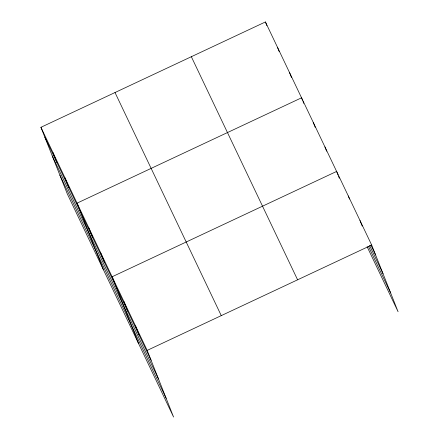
<?xml version="1.0" encoding="UTF-8"?>
<svg xmlns="http://www.w3.org/2000/svg" width="439" height="439" viewBox="0 0 439 439"><rect width="100%" height="100%" fill="white"/><g stroke="black" fill="none" stroke-linecap="round" stroke-linejoin="round"><path stroke-width="0.66" d="M40.926 127.299L147.186 350.388L173.581 417.05L67.321 193.956L40.926 127.299L265.419 21.95L371.679 245.044L398.074 311.701L367.097 246.674M147.186 350.388L371.679 245.044M370.922 245.121L375.597 254.938M369.572 245.45L383.017 273.667M368.447 246.345L390.655 292.972M191.338 56.713L297.598 279.808M115.007 92.53L221.267 315.625M44.844 137.193L151.104 360.282M52.263 155.922L158.517 379.016M59.902 175.227L166.161 398.316M359.991 220.504L362.197 226.069M348.303 195.964L349.526 199.054M338.085 175.134L336.614 171.424L112.121 276.768L138.515 343.43M338.573 176.368L339.309 178.223M324.926 146.884L326.638 151.208M313.237 122.344L315.197 127.288M302.531 100.273L301.549 97.804L77.055 203.147L103.445 269.809M303.02 101.513L303.755 103.368M289.51 72.517L291.463 77.467M277.464 47.236L279.177 51.561M265.419 21.95L266.89 25.66M135.497 325.848L139.415 335.742M123.809 301.308L127.727 311.202M100.432 252.227L104.35 262.121M88.744 227.687L92.662 237.581M65.01 177.866L68.928 187.76M52.971 152.58L56.889 162.474"/></g></svg>
